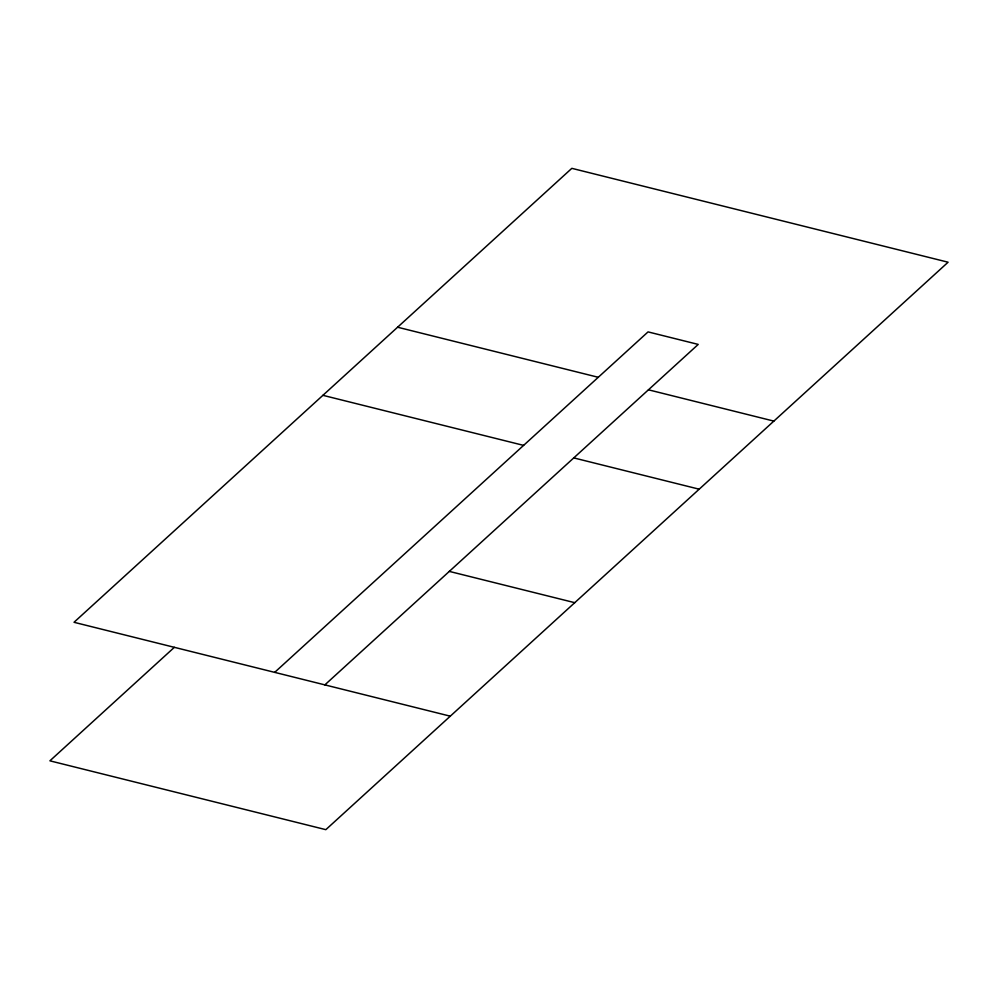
<?xml version="1.0" encoding="UTF-8"?>
<svg xmlns="http://www.w3.org/2000/svg" width="998" height="998" viewBox="0 0 998 998"><rect width="100%" height="100%" fill="white"/><g stroke="black" fill="none" stroke-linecap="round" stroke-linejoin="round"><path stroke-width="1.5" d="M174.351 647.328L49.9 760.825L325.835 829.662L948.1 262.212L571.829 168.338L74.014 622.29L450.285 716.177M274.687 672.365L648.051 331.897L698.226 344.41L324.861 684.878M397.591 327.219L598.276 377.294M648.438 389.806L773.862 421.106M322.915 395.32L523.601 445.382M573.775 457.907L699.199 489.195M449.312 571.392L574.736 602.68"/></g></svg>
